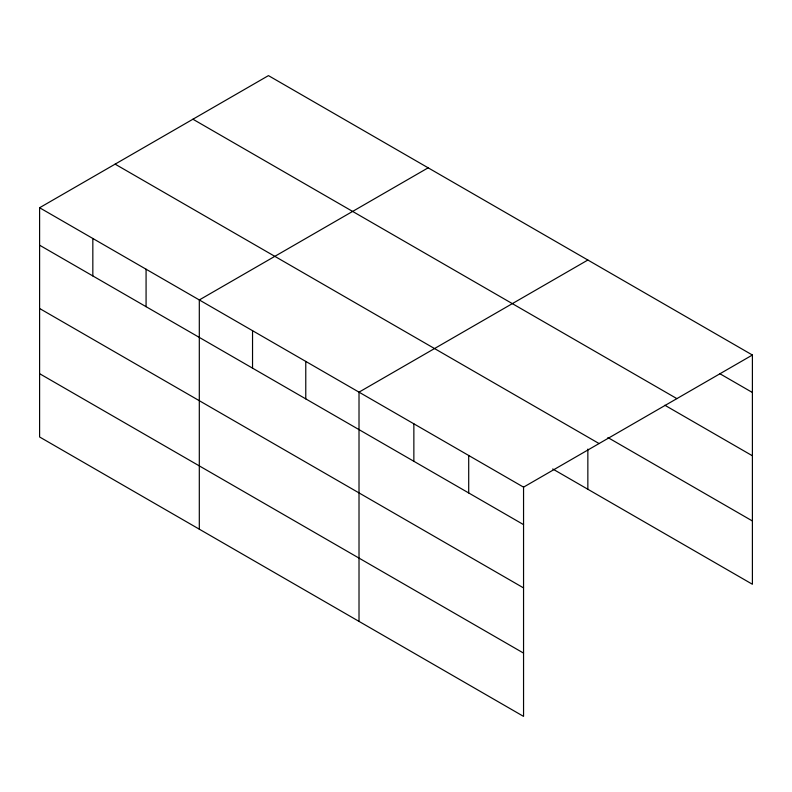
<?xml version="1.0" encoding="UTF-8"?>
<svg xmlns="http://www.w3.org/2000/svg" width="792" height="792" viewBox="0 0 792 792"><rect width="100%" height="100%" fill="white"/><g stroke="black" fill="none" stroke-linecap="round" stroke-linejoin="round"><path stroke-width="1.19" d="M39.6 207.742L523.552 487.149L523.552 716.384L39.6 436.976L39.6 207.742L268.448 75.616L752.4 355.024L752.4 584.258L552.717 468.973M428.145 167.825L199.307 299.95L199.307 529.175M587.852 260.033L359.014 392.149L359.014 621.383M523.552 487.149L752.4 355.024M719.7 373.616L752.4 392.495M192.921 119.216L676.883 398.623M664.854 405.237L752.4 455.776M607.9 437.55L752.4 520.978M115.117 164.142L599.079 443.55M39.6 245.203L523.552 524.621M39.6 308.494L523.552 587.902M39.6 373.685L523.552 653.103M587.852 449.104L587.852 489.258M468.706 455.479L468.706 492.951M413.86 423.819L413.86 461.281M305.771 361.419L305.771 398.881M252.539 330.68L252.539 368.151M146.075 269.211L146.075 306.672M92.832 238.471L92.832 275.943"/></g></svg>
